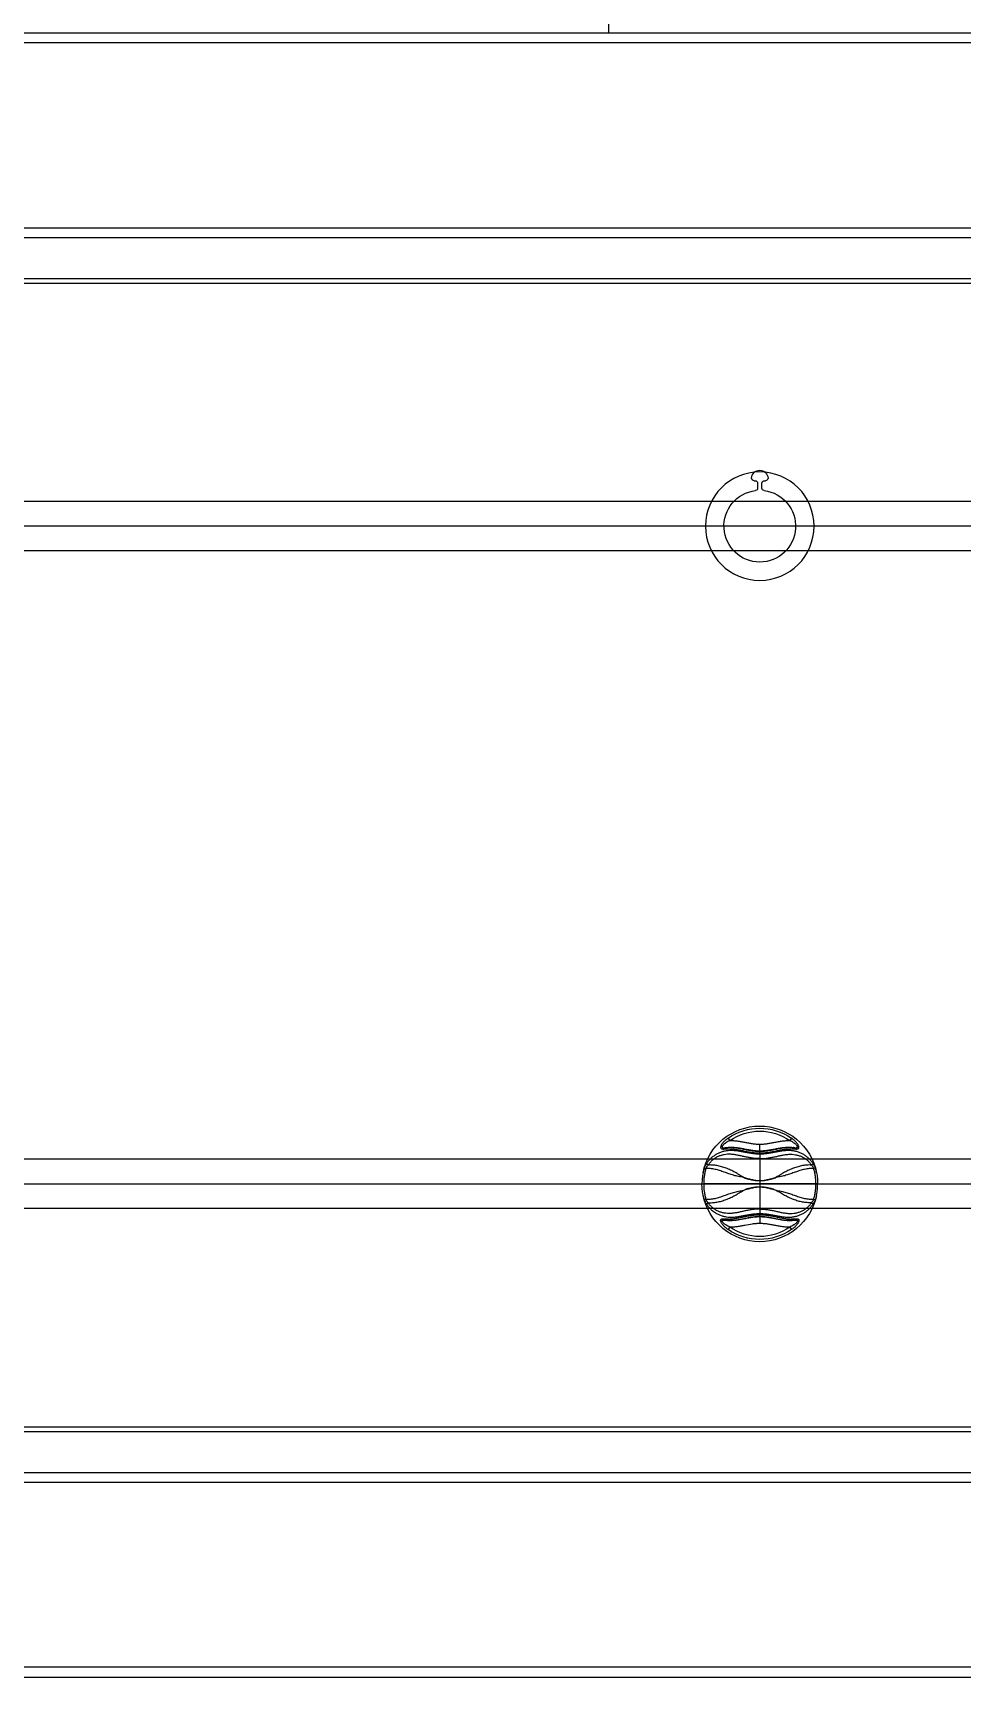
# Model space of a CAD drawing. Extents: x -12047294 to -5625356, y -1456591 to -622873.
# Drawn here: x -6041557 to -6041275, y -726074 to -725574 of the extents above; entities that cross this region are included whole.
import ezdxf

# ---------------------------------------------------------------- set-up
doc = ezdxf.new("R2010")
doc.units = 0
doc.header["$LTSCALE"] = 10
doc.header["$MEASUREMENT"] = 0
for name, color, linetype in [('03__ASM_ALL_CURVES', 7, 'Continuous'), ('06__ASM_ALL_SURFS', 7, 'Continuous'), ('COSMETICS', 7, 'Continuous'), ('EQUIP', 1, 'Continuous'), ('KONSTRELEM', 7, 'Continuous'), ('洗碗间-设备', 1, 'Continuous')]:
    doc.layers.add(name, color=color, linetype=linetype)

# ---------------------------------------------------------------- blocks, each defined once
blk = doc.blocks.new('bgsink')
at = {"layer": 'EQUIP'}
for p, q in [((0, 0), (0, -760)), ((0, -760), (1200, -760))]:
    blk.add_line(p, q, dxfattribs=at)
blk = doc.blocks.new('LXX17063732')
blk.add_blockref('bgsink', (-575, 420))
blk = doc.blocks.new('A$C4BD25D8E')
at = {"color": 3, "linetype": 'Continuous'}
for p, q in [((260.6, 342.5), (-1536.4, 342.5)), ((-789.3, 206.32), (-789.65, 206.32)), ((-788.55, 204.07), (-788.55, 205.57)), ((-787.25, 205.57), (-787.25, 204.07)), ((-786.15, 206.32), (-786.5, 206.32)), ((260.6, -157.5), (-1536.4, -157.5))]:
    blk.add_line(p, q, dxfattribs=at)
at = {"color": 9, "linetype": 'Continuous'}
for p, q in [((-1537.9, 339.5), (262.1, 339.5)), ((260.6, 283.2), (-1536.4, 283.2)), ((260.6, 280.3), (-1536.4, 280.3)), ((260.6, 267.8), (-1536.4, 267.8)), ((260.6, 266.35), (-1536.4, 266.35)), ((260.6, -81.35), (-1536.4, -81.35)), ((260.6, -82.8), (-1536.4, -82.8)), ((260.6, -95.3), (-1536.4, -95.3)), ((260.6, -98.2), (-1536.4, -98.2)), ((-1537.9, -154.5), (262.1, -154.5))]:
    blk.add_line(p, q, dxfattribs=at)
at = {"color": 3, "linetype": 'Continuous'}
for centre, radius, start, end in [((-787.9, 207), 2.5, 2.1614, 177.8386), ((-789.65, 207.07), 0.75, 177.8386, 270), ((-789.3, 205.57), 0.75, 0, 90), ((-786.5, 205.57), 0.75, 90, 180), ((-786.15, 207.07), 0.75, 270, 2.1614), ((-787.9, 192.5), 10.9, 96.902, 83.098), ((-789.3, 204.07), 0.75, 276.902, 0), ((-786.5, 204.07), 0.75, 180, 263.098)]:
    blk.add_arc(centre, radius, start, end, dxfattribs=at)
at = {"layer": '03__ASM_ALL_CURVES', "color": 4, "linetype": 'Continuous'}
for p, q in [((-1536.4, 192.5), (260.6, 192.5)), ((260.6, -7.5), (-1536.4, -7.5))]:
    blk.add_line(p, q, dxfattribs=at)
at = {"layer": '06__ASM_ALL_SURFS', "color": 6, "linetype": 'Continuous'}
for p, q in [((-1536.4, 200), (260.6, 200)), ((-1536.4, 185), (260.6, 185)), ((-1536.4, 0), (260.6, 0)), ((-1536.4, -15), (260.6, -15))]:
    blk.add_line(p, q, dxfattribs=at)
at = {"layer": 'COSMETICS', "color": 7, "linetype": 'Continuous'}
blk.add_circle((-787.9, 192.5), 16.5, dxfattribs=at)
at = {"layer": 'KONSTRELEM', "color": 9, "linetype": 'Continuous'}
for p, q in [((-797.57, 6.38), (-797.06, 5.65)), ((-778.23, 6.38), (-778.74, 5.65)), ((-787.9, 1.9), (-787.9, 4.56)), ((-787.9, 1.63), (-787.9, -16.63)), ((-804.96, -7.5), (-770.84, -7.5)), ((-787.9, -17.4), (-787.9, -16.9)), ((-787.9, -17.4), (-787.9, -19.56)), ((-797.06, -20.65), (-797.57, -21.38)), ((-778.74, -20.65), (-778.23, -21.38))]:
    blk.add_line(p, q, dxfattribs=at)
at = {"layer": 'KONSTRELEM', "color": 7, "linetype": 'Continuous'}
for start, end in [(10.9149, 169.0851), (190.9154, 349.0846)]:
    blk.add_arc((-787.9, -7.5), 17.58, start, end, dxfattribs=at)
at = {"layer": 'KONSTRELEM', "color": 9, "linetype": 'Continuous'}
for centre, radius, start, end in [((-787.9, -7.5), 16.91, 55.1292, 124.8707), ((-787.9, -7.5), 16.02, 55.1292, 124.8708), ((-798.97, -4.63), 6.1, 146.4412, 160.7043), ((-776.82, -4.63), 6.09, 19.2862, 33.5729), ((-798.97, -10.37), 6.1, 199.2955, 213.559), ((-776.82, -10.38), 6.09, 326.4273, 340.7139), ((-787.9, -7.5), 16.91, 235.1292, 304.8707), ((-787.9, -7.5), 16.02, 235.1292, 304.8707)]:
    blk.add_arc(centre, radius, start, end, dxfattribs=at)
for points, knots in [([(-798.43, 3.13), (-798.53, 3.12), (-798.73, 3.1), (-799.02, 3.09), (-799.26, 3.11), (-799.43, 3.14), (-799.54, 3.18), (-799.64, 3.24), (-799.73, 3.31), (-799.78, 3.41), (-799.82, 3.53), (-799.82, 3.66), (-799.79, 3.86), (-799.69, 4.12), (-799.53, 4.44), (-799.31, 4.75), (-799.07, 5.05), (-798.71, 5.44), (-798.22, 5.9), (-797.79, 6.22), (-797.57, 6.38)], [0, 0, 0, 0, 0.058435, 0.113922, 0.16545, 0.189393, 0.211995, 0.233392, 0.254089, 0.275076, 0.29755, 0.322314, 0.349617, 0.410704, 0.477926, 0.548829, 0.621948, 0.696437, 0.847591, 1, 1, 1, 1]), ([(-798.01, 3.56), (-798.1, 3.55), (-798.29, 3.53), (-798.53, 3.51), (-798.71, 3.49), (-798.85, 3.49), (-798.98, 3.49), (-799.1, 3.5), (-799.21, 3.52), (-799.3, 3.55), (-799.35, 3.6), (-799.39, 3.65), (-799.4, 3.74), (-799.37, 3.85), (-799.31, 3.96), (-799.24, 4.08), (-799.15, 4.19), (-799.05, 4.31), (-798.9, 4.45), (-798.7, 4.63), (-798.45, 4.82), (-798.1, 5.07), (-797.64, 5.36), (-797.26, 5.55), (-797.06, 5.65)], [0, 0, 0, 0, 0.063195, 0.124931, 0.155001, 0.184333, 0.212654, 0.239597, 0.264606, 0.287081, 0.297459, 0.307533, 0.328654, 0.353391, 0.381618, 0.412142, 0.444107, 0.477022, 0.510569, 0.578875, 0.648184, 0.718081, 0.858779, 1, 1, 1, 1]), ([(-787.9, 4.56), (-788.29, 4.56), (-789.06, 4.59), (-790.21, 4.73), (-791.34, 4.93), (-792.48, 5.15), (-793.61, 5.37), (-794.75, 5.55), (-795.91, 5.65), (-796.68, 5.66), (-797.06, 5.65)], [0, 0, 0, 0, 0.125007, 0.250015, 0.375017, 0.500017, 0.625013, 0.750012, 0.875008, 1, 1, 1, 1]), ([(-778.74, 5.65), (-779.13, 5.66), (-779.9, 5.65), (-781.05, 5.55), (-782.19, 5.37), (-783.33, 5.15), (-784.46, 4.93), (-785.6, 4.73), (-786.75, 4.59), (-787.52, 4.56), (-787.9, 4.56)], [0, 0, 0, 0, 0.124994, 0.249992, 0.37499, 0.499986, 0.624987, 0.749987, 0.874994, 1, 1, 1, 1]), ([(-778.74, 5.65), (-778.54, 5.55), (-778.16, 5.36), (-777.7, 5.07), (-777.35, 4.82), (-777.1, 4.63), (-776.9, 4.45), (-776.76, 4.31), (-776.66, 4.19), (-776.57, 4.08), (-776.49, 3.96), (-776.43, 3.85), (-776.4, 3.74), (-776.42, 3.63), (-776.49, 3.56), (-776.59, 3.52), (-776.7, 3.5), (-776.82, 3.49), (-776.95, 3.49), (-777.09, 3.49), (-777.27, 3.51), (-777.51, 3.53), (-777.7, 3.55), (-777.8, 3.56)], [0, 0, 0, 0, 0.141256, 0.281986, 0.351898, 0.42122, 0.48954, 0.523095, 0.556011, 0.587989, 0.618503, 0.646698, 0.671431, 0.692514, 0.71281, 0.735278, 0.76031, 0.787266, 0.815601, 0.844945, 0.875027, 0.936785, 1, 1, 1, 1]), ([(-778.23, 6.38), (-778.01, 6.22), (-777.58, 5.9), (-777.09, 5.44), (-776.73, 5.05), (-776.49, 4.75), (-776.28, 4.44), (-776.11, 4.12), (-776.02, 3.86), (-775.98, 3.66), (-775.99, 3.53), (-776.02, 3.41), (-776.08, 3.31), (-776.16, 3.24), (-776.26, 3.18), (-776.38, 3.14), (-776.55, 3.11), (-776.78, 3.09), (-777.07, 3.1), (-777.27, 3.12), (-777.38, 3.13)], [0, 0, 0, 0, 0.152413, 0.30357, 0.378057, 0.451173, 0.522074, 0.589297, 0.650372, 0.67767, 0.702423, 0.724875, 0.745861, 0.766558, 0.787962, 0.81057, 0.834524, 0.886059, 0.941556, 1, 1, 1, 1]), ([(-787.9, 1.63), (-788.32, 1.63), (-789.14, 1.66), (-790.36, 1.79), (-791.54, 1.98), (-792.69, 2.21), (-793.8, 2.43), (-794.88, 2.61), (-795.95, 2.72), (-797, 2.73), (-798.04, 2.64), (-799.05, 2.42), (-800.02, 2.09), (-800.96, 1.64), (-801.84, 1.08), (-802.66, 0.42), (-803.41, -0.37), (-803.85, -0.95), (-804.05, -1.26)], [0, 0, 0, 0, 0.070738, 0.140588, 0.208872, 0.275212, 0.339517, 0.401921, 0.462737, 0.522366, 0.581243, 0.639747, 0.698159, 0.756737, 0.815785, 0.875713, 0.936992, 1, 1, 1, 1]), ([(-787.9, 0.17), (-788.29, 0.17), (-789.08, 0.19), (-790.24, 0.32), (-791.38, 0.51), (-792.49, 0.74), (-793.57, 0.99), (-794.63, 1.22), (-795.67, 1.4), (-796.7, 1.51), (-797.72, 1.51), (-798.72, 1.39), (-799.68, 1.16), (-800.6, 0.81), (-801.48, 0.34), (-802.29, -0.25), (-803.03, -0.95), (-803.46, -1.5), (-803.65, -1.79)], [0, 0, 0, 0, 0.069545, 0.138602, 0.206705, 0.27354, 0.338952, 0.402842, 0.465254, 0.526262, 0.586093, 0.645019, 0.70336, 0.761417, 0.81957, 0.878318, 0.93828, 1, 1, 1, 1]), ([(-798.43, 3.13), (-798.41, 3.19), (-798.36, 3.29), (-798.26, 3.43), (-798.14, 3.52), (-798.05, 3.56), (-798.01, 3.56)], [0, 0, 0, 0, 0.287557, 0.5477, 0.782387, 1, 1, 1, 1]), ([(-787.9, 1.9), (-788.4, 1.9), (-789.38, 1.94), (-790.82, 2.12), (-792.2, 2.38), (-793.52, 2.67), (-794.8, 2.93), (-796.03, 3.13), (-797.24, 3.21), (-798.04, 3.17), (-798.43, 3.13)], [0, 0, 0, 0, 0.139462, 0.276407, 0.409017, 0.536428, 0.658578, 0.775974, 0.889465, 1, 1, 1, 1]), ([(-787.9, 2.56), (-788.33, 2.56), (-789.18, 2.59), (-790.44, 2.74), (-791.7, 2.96), (-792.95, 3.21), (-794.2, 3.45), (-795.46, 3.62), (-796.74, 3.68), (-797.59, 3.62), (-798.01, 3.56)], [0, 0, 0, 0, 0.125019, 0.250037, 0.375049, 0.500056, 0.625059, 0.750059, 0.875038, 1, 1, 1, 1]), ([(-787.9, 2.4), (-788.37, 2.4), (-789.31, 2.45), (-790.67, 2.63), (-791.98, 2.88), (-793.24, 3.16), (-794.46, 3.41), (-795.66, 3.58), (-796.84, 3.65), (-797.62, 3.61), (-798.01, 3.56)], [0, 0, 0, 0, 0.138506, 0.273965, 0.404699, 0.530533, 0.652133, 0.770403, 0.8862, 1, 1, 1, 1]), ([(-777.8, 3.56), (-778.22, 3.62), (-779.07, 3.68), (-780.34, 3.62), (-781.6, 3.45), (-782.86, 3.21), (-784.11, 2.96), (-785.36, 2.74), (-786.63, 2.59), (-787.48, 2.56), (-787.9, 2.56)], [0, 0, 0, 0, 0.124961, 0.249941, 0.37494, 0.499949, 0.62496, 0.74997, 0.874986, 1, 1, 1, 1]), ([(-777.8, 3.56), (-778.18, 3.61), (-778.96, 3.65), (-780.15, 3.58), (-781.35, 3.41), (-782.57, 3.16), (-783.82, 2.88), (-785.13, 2.63), (-786.5, 2.45), (-787.43, 2.4), (-787.9, 2.4)], [0, 0, 0, 0, 0.113801, 0.229594, 0.347866, 0.469463, 0.595297, 0.72603, 0.861491, 1, 1, 1, 1]), ([(-777.38, 3.13), (-777.77, 3.17), (-778.56, 3.21), (-779.77, 3.13), (-781.01, 2.93), (-782.28, 2.67), (-783.6, 2.38), (-784.99, 2.12), (-786.43, 1.94), (-787.41, 1.9), (-787.9, 1.9)], [0, 0, 0, 0, 0.110538, 0.224026, 0.341422, 0.463569, 0.590979, 0.723589, 0.860535, 1, 1, 1, 1]), ([(-771.75, -1.26), (-771.95, -0.95), (-772.39, -0.37), (-773.14, 0.42), (-773.96, 1.08), (-774.85, 1.64), (-775.78, 2.09), (-776.76, 2.42), (-777.77, 2.64), (-778.8, 2.73), (-779.85, 2.72), (-780.92, 2.61), (-782.01, 2.43), (-783.12, 2.21), (-784.26, 1.98), (-785.44, 1.79), (-786.66, 1.66), (-787.49, 1.63), (-787.9, 1.63)], [0, 0, 0, 0, 0.063007, 0.124285, 0.184211, 0.243259, 0.301836, 0.360248, 0.418751, 0.477628, 0.537257, 0.598073, 0.660478, 0.724784, 0.791124, 0.859409, 0.92926, 1, 1, 1, 1]), ([(-787.9, 0.17), (-787.51, 0.17), (-786.72, 0.19), (-785.56, 0.32), (-784.42, 0.51), (-783.32, 0.74), (-782.24, 0.99), (-781.18, 1.22), (-780.13, 1.4), (-779.1, 1.51), (-778.08, 1.51), (-777.09, 1.39), (-776.12, 1.16), (-775.2, 0.81), (-774.32, 0.34), (-773.65, -0.15), (-773.15, -0.59), (-772.67, -1.09), (-772.34, -1.5), (-772.15, -1.79)], [0, 0, 0, 0, 0.069543, 0.138596, 0.206698, 0.27353, 0.338938, 0.402825, 0.465238, 0.526248, 0.586077, 0.645, 0.703336, 0.761389, 0.819546, 0.878282, 0.908086, 0.938282, 1, 1, 1, 1]), ([(-777.38, 3.13), (-777.4, 3.19), (-777.44, 3.29), (-777.54, 3.43), (-777.66, 3.52), (-777.75, 3.56), (-777.8, 3.56)], [0, 0, 0, 0, 0.287556, 0.547699, 0.782387, 1, 1, 1, 1]), ([(-805.17, -4.17), (-805.14, -4.04), (-805.01, -3.51), (-804.86, -2.99), (-804.73, -2.61)], [0, 0, 0, 0, 0.250567, 1, 1, 1, 1]), ([(-804.96, -7.5), (-804.96, -7.11), (-804.93, -6.32), (-804.83, -5.33), (-804.71, -4.55), (-804.6, -3.97), (-804.46, -3.4), (-804.35, -3.02), (-804.29, -2.83)], [0, 0, 0, 0, 0.250284, 0.500498, 0.625584, 0.750577, 0.875413, 1, 1, 1, 1]), ([(-804.73, -2.61), (-804.7, -2.63), (-804.65, -2.67), (-804.5, -2.74), (-804.38, -2.8), (-804.29, -2.83)], [0, 0, 0, 0, 0.177507, 0.408066, 1, 1, 1, 1]), ([(-804.29, -2.83), (-804.21, -2.64), (-804.03, -2.27), (-803.78, -1.94), (-803.65, -1.79)], [0, 0, 0, 0, 0.51359, 1, 1, 1, 1]), ([(-804.29, -2.83), (-803.84, -2.81), (-802.9, -2.83), (-801.5, -3.07), (-800.1, -3.46), (-798.69, -3.94), (-797.52, -4.36), (-796.57, -4.69), (-795.85, -4.91), (-795.13, -5.11), (-794.39, -5.27), (-793.65, -5.4), (-793.15, -5.47), (-792.9, -5.5)], [0, 0, 0, 0, 0.116671, 0.237564, 0.361786, 0.488125, 0.61562, 0.679593, 0.74364, 0.807722, 0.871808, 0.935909, 1, 1, 1, 1]), ([(-804.05, -1.26), (-804.04, -1.3), (-804, -1.39), (-803.88, -1.58), (-803.75, -1.71), (-803.65, -1.79)], [0, 0, 0, 0, 0.202133, 0.439992, 1, 1, 1, 1]), ([(-803.65, -1.79), (-803.21, -1.75), (-802.29, -1.76), (-800.91, -1.93), (-799.51, -2.26), (-798.36, -2.64), (-797.45, -3.01), (-796.77, -3.31), (-796.1, -3.64), (-795.45, -3.99), (-794.92, -4.3), (-794.49, -4.55), (-794.06, -4.8), (-793.53, -5.11), (-793.11, -5.37), (-792.9, -5.5)], [0, 0, 0, 0, 0.115877, 0.236454, 0.360797, 0.48763, 0.551585, 0.6157, 0.679855, 0.743957, 0.808023, 0.840045, 0.872059, 0.93605, 1, 1, 1, 1]), ([(-782.9, -5.5), (-782.69, -5.37), (-782.27, -5.11), (-781.74, -4.8), (-781.31, -4.55), (-780.89, -4.3), (-780.35, -3.99), (-779.7, -3.64), (-779.03, -3.31), (-778.36, -3.01), (-777.45, -2.64), (-776.29, -2.26), (-774.89, -1.93), (-773.51, -1.76), (-772.6, -1.75), (-772.15, -1.79)], [0, 0, 0, 0, 0.063951, 0.127942, 0.159954, 0.191975, 0.256036, 0.320139, 0.384295, 0.44841, 0.512366, 0.6392, 0.763541, 0.88412, 1, 1, 1, 1]), ([(-782.9, -5.5), (-782.65, -5.47), (-782.15, -5.4), (-781.41, -5.27), (-780.68, -5.11), (-779.95, -4.91), (-779.23, -4.69), (-778.28, -4.37), (-777.11, -3.94), (-775.71, -3.46), (-774.3, -3.07), (-772.9, -2.83), (-771.97, -2.81), (-771.51, -2.83)], [0, 0, 0, 0, 0.064092, 0.128192, 0.19228, 0.256359, 0.320408, 0.384379, 0.511873, 0.63821, 0.762431, 0.883327, 1, 1, 1, 1]), ([(-771.75, -1.26), (-771.76, -1.3), (-771.8, -1.39), (-771.93, -1.58), (-772.05, -1.71), (-772.15, -1.79)], [0, 0, 0, 0, 0.202185, 0.440001, 1, 1, 1, 1]), ([(-772.15, -1.79), (-772.02, -1.94), (-771.78, -2.27), (-771.59, -2.64), (-771.51, -2.83)], [0, 0, 0, 0, 0.486412, 1, 1, 1, 1]), ([(-771.07, -2.61), (-771.1, -2.63), (-771.15, -2.67), (-771.3, -2.74), (-771.42, -2.8), (-771.51, -2.83)], [0, 0, 0, 0, 0.177505, 0.408065, 1, 1, 1, 1]), ([(-771.51, -2.83), (-771.45, -3.02), (-771.34, -3.4), (-771.21, -3.97), (-771.09, -4.55), (-770.97, -5.33), (-770.87, -6.32), (-770.84, -7.11), (-770.84, -7.5)], [0, 0, 0, 0, 0.124586, 0.249423, 0.374416, 0.499501, 0.749716, 1, 1, 1, 1]), ([(-771.07, -2.61), (-771.03, -2.74), (-770.86, -3.25), (-770.72, -3.78), (-770.64, -4.17)], [0, 0, 0, 0, 0.249406, 1, 1, 1, 1]), ([(-805.48, -7.5), (-805.41, -7.5), (-805.29, -7.5), (-805.11, -7.5), (-805.01, -7.5), (-804.96, -7.5)], [0, 0, 0, 0, 0.419003, 0.693525, 1, 1, 1, 1]), ([(-804.29, -12.17), (-804.35, -11.98), (-804.46, -11.6), (-804.6, -11.03), (-804.71, -10.45), (-804.83, -9.67), (-804.93, -8.68), (-804.96, -7.89), (-804.96, -7.5)], [0, 0, 0, 0, 0.124586, 0.249423, 0.374416, 0.499501, 0.749716, 1, 1, 1, 1]), ([(-792.9, -9.5), (-793.15, -9.53), (-793.65, -9.6), (-794.39, -9.73), (-795.13, -9.89), (-795.85, -10.09), (-796.57, -10.31), (-797.52, -10.64), (-798.69, -11.06), (-800.1, -11.54), (-801.5, -11.93), (-802.9, -12.17), (-803.84, -12.19), (-804.29, -12.17)], [0, 0, 0, 0, 0.064091, 0.128192, 0.192278, 0.256359, 0.320407, 0.384379, 0.511874, 0.638212, 0.762435, 0.883329, 1, 1, 1, 1]), ([(-803.65, -13.21), (-803.21, -13.24), (-802.29, -13.24), (-800.91, -13.07), (-799.51, -12.74), (-798.36, -12.36), (-797.45, -11.99), (-796.77, -11.69), (-796.1, -11.36), (-795.45, -11.01), (-794.81, -10.64), (-793.96, -10.14), (-793.32, -9.75), (-792.9, -9.5)], [0, 0, 0, 0, 0.115882, 0.236453, 0.3608, 0.487634, 0.551588, 0.615698, 0.679856, 0.743968, 0.808034, 0.872058, 1, 1, 1, 1]), ([(-787.9, -6.5), (-788.11, -6.5), (-788.54, -6.48), (-789.18, -6.4), (-789.81, -6.29), (-790.64, -6.11), (-791.67, -5.85), (-792.49, -5.62), (-792.9, -5.5)], [0, 0, 0, 0, 0.125066, 0.250116, 0.375115, 0.500112, 0.750014, 1, 1, 1, 1]), ([(-787.9, -6.5), (-788.11, -6.51), (-788.54, -6.51), (-789.08, -6.47), (-789.5, -6.42), (-789.93, -6.36), (-790.46, -6.27), (-791.08, -6.13), (-791.7, -5.95), (-792.3, -5.73), (-792.7, -5.58), (-792.9, -5.5)], [0, 0, 0, 0, 0.124904, 0.250089, 0.312755, 0.375377, 0.500414, 0.625239, 0.750067, 0.875034, 1, 1, 1, 1]), ([(-792.9, -9.5), (-792.7, -9.42), (-792.3, -9.27), (-791.7, -9.05), (-791.08, -8.87), (-790.46, -8.73), (-789.93, -8.64), (-789.5, -8.58), (-789.08, -8.53), (-788.54, -8.49), (-788.11, -8.49), (-787.9, -8.5)], [0, 0, 0, 0, 0.124966, 0.249932, 0.374761, 0.499586, 0.624623, 0.687245, 0.749911, 0.875096, 1, 1, 1, 1]), ([(-792.9, -9.5), (-792.49, -9.38), (-791.67, -9.15), (-790.64, -8.89), (-789.81, -8.71), (-789.18, -8.6), (-788.54, -8.52), (-788.11, -8.5), (-787.9, -8.5)], [0, 0, 0, 0, 0.249986, 0.499888, 0.624884, 0.749883, 0.874934, 1, 1, 1, 1]), ([(-782.9, -5.5), (-783.1, -5.58), (-783.5, -5.73), (-784.11, -5.95), (-784.72, -6.13), (-785.35, -6.27), (-785.87, -6.36), (-786.3, -6.42), (-786.73, -6.47), (-787.26, -6.51), (-787.69, -6.51), (-787.9, -6.5)], [0, 0, 0, 0, 0.124966, 0.249932, 0.374761, 0.499586, 0.624623, 0.687245, 0.749911, 0.875096, 1, 1, 1, 1]), ([(-782.9, -5.5), (-783.31, -5.62), (-784.13, -5.85), (-785.16, -6.11), (-786, -6.29), (-786.63, -6.4), (-787.26, -6.48), (-787.69, -6.5), (-787.9, -6.5)], [0, 0, 0, 0, 0.249986, 0.499888, 0.624884, 0.749883, 0.874934, 1, 1, 1, 1]), ([(-787.9, -8.5), (-787.69, -8.49), (-787.26, -8.49), (-786.73, -8.53), (-786.3, -8.58), (-785.87, -8.64), (-785.35, -8.73), (-784.72, -8.87), (-784.11, -9.05), (-783.5, -9.27), (-783.1, -9.42), (-782.9, -9.5)], [0, 0, 0, 0, 0.124904, 0.250089, 0.312755, 0.375377, 0.500414, 0.625239, 0.750067, 0.875034, 1, 1, 1, 1]), ([(-787.9, -8.5), (-787.69, -8.5), (-787.26, -8.52), (-786.63, -8.6), (-786, -8.71), (-785.16, -8.89), (-784.13, -9.15), (-783.31, -9.38), (-782.9, -9.5)], [0, 0, 0, 0, 0.125066, 0.250116, 0.375115, 0.500112, 0.750014, 1, 1, 1, 1]), ([(-771.51, -12.17), (-771.97, -12.19), (-772.9, -12.17), (-774.3, -11.93), (-775.71, -11.54), (-777.11, -11.06), (-778.28, -10.64), (-779.23, -10.31), (-779.95, -10.09), (-780.68, -9.89), (-781.41, -9.73), (-782.15, -9.6), (-782.65, -9.53), (-782.9, -9.5)], [0, 0, 0, 0, 0.116683, 0.237591, 0.361815, 0.48815, 0.615639, 0.67961, 0.743658, 0.807726, 0.871816, 0.935913, 1, 1, 1, 1]), ([(-772.15, -13.21), (-772.6, -13.25), (-773.51, -13.24), (-774.89, -13.07), (-776.29, -12.74), (-777.45, -12.36), (-778.36, -11.99), (-779.03, -11.69), (-779.7, -11.36), (-780.35, -11.01), (-780.89, -10.7), (-781.31, -10.45), (-781.74, -10.2), (-782.27, -9.89), (-782.69, -9.63), (-782.9, -9.5)], [0, 0, 0, 0, 0.11588, 0.23646, 0.3608, 0.487634, 0.551591, 0.615707, 0.679862, 0.743963, 0.808025, 0.840046, 0.872058, 0.936048, 1, 1, 1, 1]), ([(-770.84, -7.5), (-770.84, -7.89), (-770.87, -8.68), (-770.97, -9.67), (-771.09, -10.45), (-771.21, -11.03), (-771.34, -11.6), (-771.45, -11.98), (-771.51, -12.17)], [0, 0, 0, 0, 0.250284, 0.500498, 0.625584, 0.750577, 0.875413, 1, 1, 1, 1]), ([(-770.32, -7.5), (-770.4, -7.5), (-770.52, -7.5), (-770.69, -7.5), (-770.79, -7.5), (-770.84, -7.5)], [0, 0, 0, 0, 0.419003, 0.693525, 1, 1, 1, 1]), ([(-805.17, -10.83), (-805.14, -10.96), (-805.01, -11.49), (-804.86, -12.01), (-804.73, -12.39)], [0, 0, 0, 0, 0.250567, 1, 1, 1, 1]), ([(-804.29, -12.17), (-804.38, -12.2), (-804.5, -12.26), (-804.65, -12.33), (-804.7, -12.37), (-804.73, -12.39)], [0, 0, 0, 0, 0.591915, 0.822485, 1, 1, 1, 1]), ([(-804.29, -12.17), (-804.21, -12.36), (-804.03, -12.73), (-803.78, -13.06), (-803.65, -13.21)], [0, 0, 0, 0, 0.513588, 1, 1, 1, 1]), ([(-804.05, -13.74), (-804.04, -13.7), (-804, -13.61), (-803.88, -13.42), (-803.75, -13.29), (-803.65, -13.21)], [0, 0, 0, 0, 0.202182, 0.439997, 1, 1, 1, 1]), ([(-804.05, -13.74), (-803.85, -14.05), (-803.41, -14.63), (-802.66, -15.41), (-801.84, -16.08), (-800.96, -16.64), (-800.02, -17.09), (-799.05, -17.42), (-798.04, -17.64), (-797, -17.73), (-795.95, -17.72), (-794.88, -17.61), (-793.8, -17.43), (-792.69, -17.21), (-791.54, -16.98), (-790.36, -16.79), (-789.14, -16.66), (-788.32, -16.63), (-787.9, -16.63)], [0, 0, 0, 0, 0.063007, 0.124286, 0.184213, 0.243261, 0.301838, 0.36025, 0.418753, 0.47763, 0.537258, 0.598074, 0.660479, 0.724784, 0.791124, 0.859409, 0.929261, 1, 1, 1, 1]), ([(-787.9, -15.17), (-788.29, -15.17), (-789.08, -15.19), (-790.24, -15.32), (-791.38, -15.51), (-792.49, -15.74), (-793.57, -15.99), (-794.63, -16.22), (-795.67, -16.4), (-796.7, -16.51), (-797.72, -16.51), (-798.72, -16.39), (-799.68, -16.16), (-800.6, -15.81), (-801.48, -15.34), (-802.15, -14.85), (-802.65, -14.41), (-803.14, -13.91), (-803.46, -13.5), (-803.65, -13.21)], [0, 0, 0, 0, 0.069543, 0.138596, 0.206697, 0.27353, 0.338938, 0.402824, 0.465237, 0.526247, 0.586075, 0.644999, 0.703334, 0.761388, 0.819544, 0.878281, 0.908085, 0.938281, 1, 1, 1, 1]), ([(-787.9, -15.17), (-787.51, -15.17), (-786.72, -15.19), (-785.56, -15.32), (-784.42, -15.51), (-783.32, -15.74), (-782.24, -15.99), (-781.18, -16.22), (-780.13, -16.4), (-779.1, -16.51), (-778.08, -16.51), (-777.09, -16.39), (-776.12, -16.16), (-775.2, -15.81), (-774.32, -15.34), (-773.51, -14.75), (-772.77, -14.05), (-772.35, -13.5), (-772.15, -13.21)], [0, 0, 0, 0, 0.069545, 0.138602, 0.206705, 0.27354, 0.338952, 0.402843, 0.465255, 0.526263, 0.586095, 0.645021, 0.703361, 0.761419, 0.819571, 0.878319, 0.93828, 1, 1, 1, 1]), ([(-787.9, -16.63), (-787.49, -16.63), (-786.66, -16.66), (-785.44, -16.79), (-784.26, -16.98), (-783.12, -17.21), (-782.01, -17.43), (-780.92, -17.61), (-779.85, -17.72), (-778.8, -17.73), (-777.77, -17.64), (-776.76, -17.42), (-775.78, -17.09), (-774.85, -16.64), (-773.96, -16.08), (-773.14, -15.42), (-772.39, -14.63), (-771.95, -14.05), (-771.75, -13.74)], [0, 0, 0, 0, 0.070738, 0.140588, 0.208872, 0.275212, 0.339518, 0.401922, 0.462738, 0.522368, 0.581245, 0.639749, 0.69816, 0.756739, 0.815787, 0.875714, 0.936993, 1, 1, 1, 1]), ([(-772.15, -13.21), (-772.02, -13.06), (-771.78, -12.73), (-771.59, -12.36), (-771.51, -12.17)], [0, 0, 0, 0, 0.486408, 1, 1, 1, 1]), ([(-772.15, -13.21), (-772.05, -13.29), (-771.93, -13.42), (-771.8, -13.61), (-771.76, -13.7), (-771.75, -13.74)], [0, 0, 0, 0, 0.559977, 0.797853, 1, 1, 1, 1]), ([(-771.51, -12.17), (-771.42, -12.2), (-771.3, -12.26), (-771.15, -12.33), (-771.1, -12.37), (-771.07, -12.39)], [0, 0, 0, 0, 0.591916, 0.822486, 1, 1, 1, 1]), ([(-771.07, -12.39), (-771.03, -12.26), (-770.86, -11.75), (-770.72, -11.22), (-770.64, -10.83)], [0, 0, 0, 0, 0.249406, 1, 1, 1, 1]), ([(-798.43, -18.13), (-798.53, -18.12), (-798.73, -18.1), (-799.02, -18.09), (-799.26, -18.11), (-799.43, -18.14), (-799.54, -18.18), (-799.64, -18.24), (-799.73, -18.31), (-799.78, -18.41), (-799.82, -18.53), (-799.82, -18.66), (-799.79, -18.86), (-799.69, -19.12), (-799.53, -19.44), (-799.31, -19.75), (-799.07, -20.05), (-798.71, -20.44), (-798.22, -20.9), (-797.79, -21.22), (-797.57, -21.38)], [0, 0, 0, 0, 0.058437, 0.113925, 0.165452, 0.189393, 0.211997, 0.233387, 0.25408, 0.275066, 0.297519, 0.322294, 0.349607, 0.410695, 0.477916, 0.548816, 0.621936, 0.696426, 0.847586, 1, 1, 1, 1]), ([(-798.01, -18.56), (-798.1, -18.55), (-798.29, -18.53), (-798.53, -18.51), (-798.71, -18.49), (-798.85, -18.49), (-798.98, -18.49), (-799.1, -18.5), (-799.21, -18.52), (-799.31, -18.56), (-799.37, -18.62), (-799.39, -18.68), (-799.39, -18.73), (-799.39, -18.79), (-799.36, -18.87), (-799.31, -18.96), (-799.24, -19.08), (-799.15, -19.19), (-799.05, -19.31), (-798.9, -19.45), (-798.7, -19.63), (-798.45, -19.82), (-798.1, -20.07), (-797.64, -20.36), (-797.26, -20.55), (-797.06, -20.65)], [0, 0, 0, 0, 0.063196, 0.12493, 0.155002, 0.184327, 0.212654, 0.239587, 0.264578, 0.287045, 0.307352, 0.317622, 0.328602, 0.34054, 0.353429, 0.381655, 0.412162, 0.444126, 0.47704, 0.510582, 0.578885, 0.648192, 0.718088, 0.858782, 1, 1, 1, 1]), ([(-787.9, -16.9), (-788.4, -16.9), (-789.38, -16.94), (-790.82, -17.12), (-792.2, -17.38), (-793.52, -17.67), (-794.8, -17.93), (-796.03, -18.13), (-797.24, -18.21), (-798.04, -18.17), (-798.43, -18.13)], [0, 0, 0, 0, 0.139462, 0.276406, 0.409016, 0.536427, 0.658577, 0.775973, 0.889464, 1, 1, 1, 1]), ([(-798.01, -18.56), (-798.05, -18.56), (-798.14, -18.52), (-798.26, -18.43), (-798.36, -18.29), (-798.41, -18.19), (-798.43, -18.13)], [0, 0, 0, 0, 0.217613, 0.4523, 0.712443, 1, 1, 1, 1]), ([(-787.9, -17.4), (-788.37, -17.4), (-789.31, -17.45), (-790.67, -17.63), (-791.98, -17.88), (-793.24, -18.16), (-794.46, -18.41), (-795.66, -18.58), (-796.84, -18.65), (-797.62, -18.61), (-798.01, -18.56)], [0, 0, 0, 0, 0.138506, 0.273965, 0.404699, 0.530532, 0.652132, 0.770403, 0.8862, 1, 1, 1, 1]), ([(-798.01, -18.56), (-797.59, -18.62), (-796.74, -18.68), (-795.46, -18.62), (-794.2, -18.45), (-792.95, -18.21), (-791.7, -17.96), (-790.44, -17.74), (-789.18, -17.59), (-788.33, -17.56), (-787.9, -17.56)], [0, 0, 0, 0, 0.12496, 0.249939, 0.374937, 0.499946, 0.624957, 0.749967, 0.874984, 1, 1, 1, 1]), ([(-797.06, -20.65), (-796.68, -20.66), (-795.91, -20.65), (-794.75, -20.55), (-793.61, -20.37), (-792.48, -20.15), (-791.34, -19.93), (-790.21, -19.73), (-789.06, -19.59), (-788.29, -19.56), (-787.9, -19.56)], [0, 0, 0, 0, 0.124992, 0.249989, 0.374987, 0.499983, 0.624982, 0.749984, 0.874992, 1, 1, 1, 1]), ([(-777.38, -18.13), (-777.77, -18.17), (-778.56, -18.21), (-779.77, -18.13), (-781.01, -17.93), (-782.28, -17.67), (-783.6, -17.38), (-784.99, -17.12), (-786.43, -16.94), (-787.41, -16.9), (-787.9, -16.9)], [0, 0, 0, 0, 0.11054, 0.22403, 0.341428, 0.463579, 0.590988, 0.723597, 0.86054, 1, 1, 1, 1]), ([(-777.8, -18.56), (-778.18, -18.61), (-778.96, -18.65), (-780.15, -18.58), (-781.35, -18.41), (-782.57, -18.16), (-783.82, -17.88), (-785.13, -17.63), (-786.5, -17.45), (-787.43, -17.4), (-787.9, -17.4)], [0, 0, 0, 0, 0.113805, 0.229598, 0.347873, 0.469474, 0.595304, 0.726039, 0.861497, 1, 1, 1, 1]), ([(-787.9, -17.56), (-787.48, -17.56), (-786.63, -17.59), (-785.36, -17.74), (-784.11, -17.96), (-782.86, -18.21), (-781.6, -18.45), (-780.34, -18.62), (-779.07, -18.68), (-778.22, -18.62), (-777.8, -18.56)], [0, 0, 0, 0, 0.125012, 0.250027, 0.375037, 0.500048, 0.625058, 0.750058, 0.875039, 1, 1, 1, 1]), ([(-787.9, -19.56), (-787.52, -19.56), (-786.75, -19.59), (-785.21, -19.77), (-783.7, -20.08), (-782.19, -20.37), (-781.05, -20.55), (-779.9, -20.65), (-779.13, -20.66), (-778.74, -20.65)], [0, 0, 0, 0, 0.125005, 0.250014, 0.500002, 0.625001, 0.750003, 0.875004, 1, 1, 1, 1]), ([(-778.74, -20.65), (-778.54, -20.55), (-778.16, -20.36), (-777.7, -20.07), (-777.35, -19.82), (-777.1, -19.63), (-776.9, -19.45), (-776.76, -19.31), (-776.66, -19.19), (-776.57, -19.08), (-776.49, -18.96), (-776.44, -18.87), (-776.42, -18.79), (-776.41, -18.72), (-776.42, -18.65), (-776.45, -18.6), (-776.51, -18.55), (-776.59, -18.52), (-776.7, -18.5), (-776.82, -18.49), (-776.95, -18.49), (-777.09, -18.49), (-777.27, -18.51), (-777.51, -18.53), (-777.7, -18.55), (-777.8, -18.56)], [0, 0, 0, 0, 0.141232, 0.281939, 0.351839, 0.421149, 0.489455, 0.523003, 0.555913, 0.587874, 0.618377, 0.646566, 0.659454, 0.671368, 0.692438, 0.702509, 0.712875, 0.735339, 0.760356, 0.787295, 0.815631, 0.844966, 0.875045, 0.936794, 1, 1, 1, 1]), ([(-778.23, -21.38), (-778.01, -21.22), (-777.58, -20.9), (-777.09, -20.44), (-776.73, -20.05), (-776.49, -19.75), (-776.28, -19.44), (-776.11, -19.12), (-776.02, -18.86), (-775.98, -18.66), (-775.99, -18.53), (-776.02, -18.41), (-776.08, -18.31), (-776.16, -18.24), (-776.26, -18.18), (-776.38, -18.14), (-776.55, -18.11), (-776.78, -18.09), (-777.07, -18.1), (-777.27, -18.12), (-777.38, -18.13)], [0, 0, 0, 0, 0.152418, 0.303581, 0.378071, 0.451189, 0.522088, 0.589305, 0.650379, 0.677678, 0.702438, 0.724886, 0.745863, 0.766563, 0.787961, 0.810565, 0.834517, 0.886053, 0.941551, 1, 1, 1, 1]), ([(-777.8, -18.56), (-777.75, -18.56), (-777.66, -18.52), (-777.54, -18.43), (-777.44, -18.29), (-777.4, -18.19), (-777.38, -18.13)], [0, 0, 0, 0, 0.217613, 0.452301, 0.712444, 1, 1, 1, 1])]:
    blk.add_open_spline(points, degree=3, knots=knots, dxfattribs=at)
at = {"layer": 'KONSTRELEM', "color": 7, "linetype": 'Continuous'}
for points in [[(-805.17, -4.17), (-805.27, -4.72), (-805.43, -5.82), (-805.48, -6.94), (-805.48, -7.5)], [(-770.64, -4.17), (-770.53, -4.72), (-770.38, -5.82), (-770.32, -6.94), (-770.32, -7.5)], [(-805.17, -10.83), (-805.27, -10.28), (-805.43, -9.17), (-805.48, -8.05), (-805.48, -7.5)], [(-770.64, -10.83), (-770.53, -10.28), (-770.37, -9.17), (-770.32, -8.05), (-770.32, -7.5)]]:
    blk.add_open_spline(points, degree=3, knots=[0, 0, 0, 0, 0.499992, 1, 1, 1, 1], dxfattribs=at)

msp = doc.modelspace()

# ---------------------------------------------------------------- block references
at = {"layer": 'EQUIP', "xscale": 0.8333333333139306, "rotation": 90}
msp.add_blockref('LXX17063732', (-6041722.15, -725094.37), dxfattribs=at)
at = {"layer": '洗碗间-设备', "xscale": -1}
msp.add_blockref('A$C4BD25D8E', (-6042124.15, -725916.04), dxfattribs=at)

doc.saveas('drawing.dxf')
